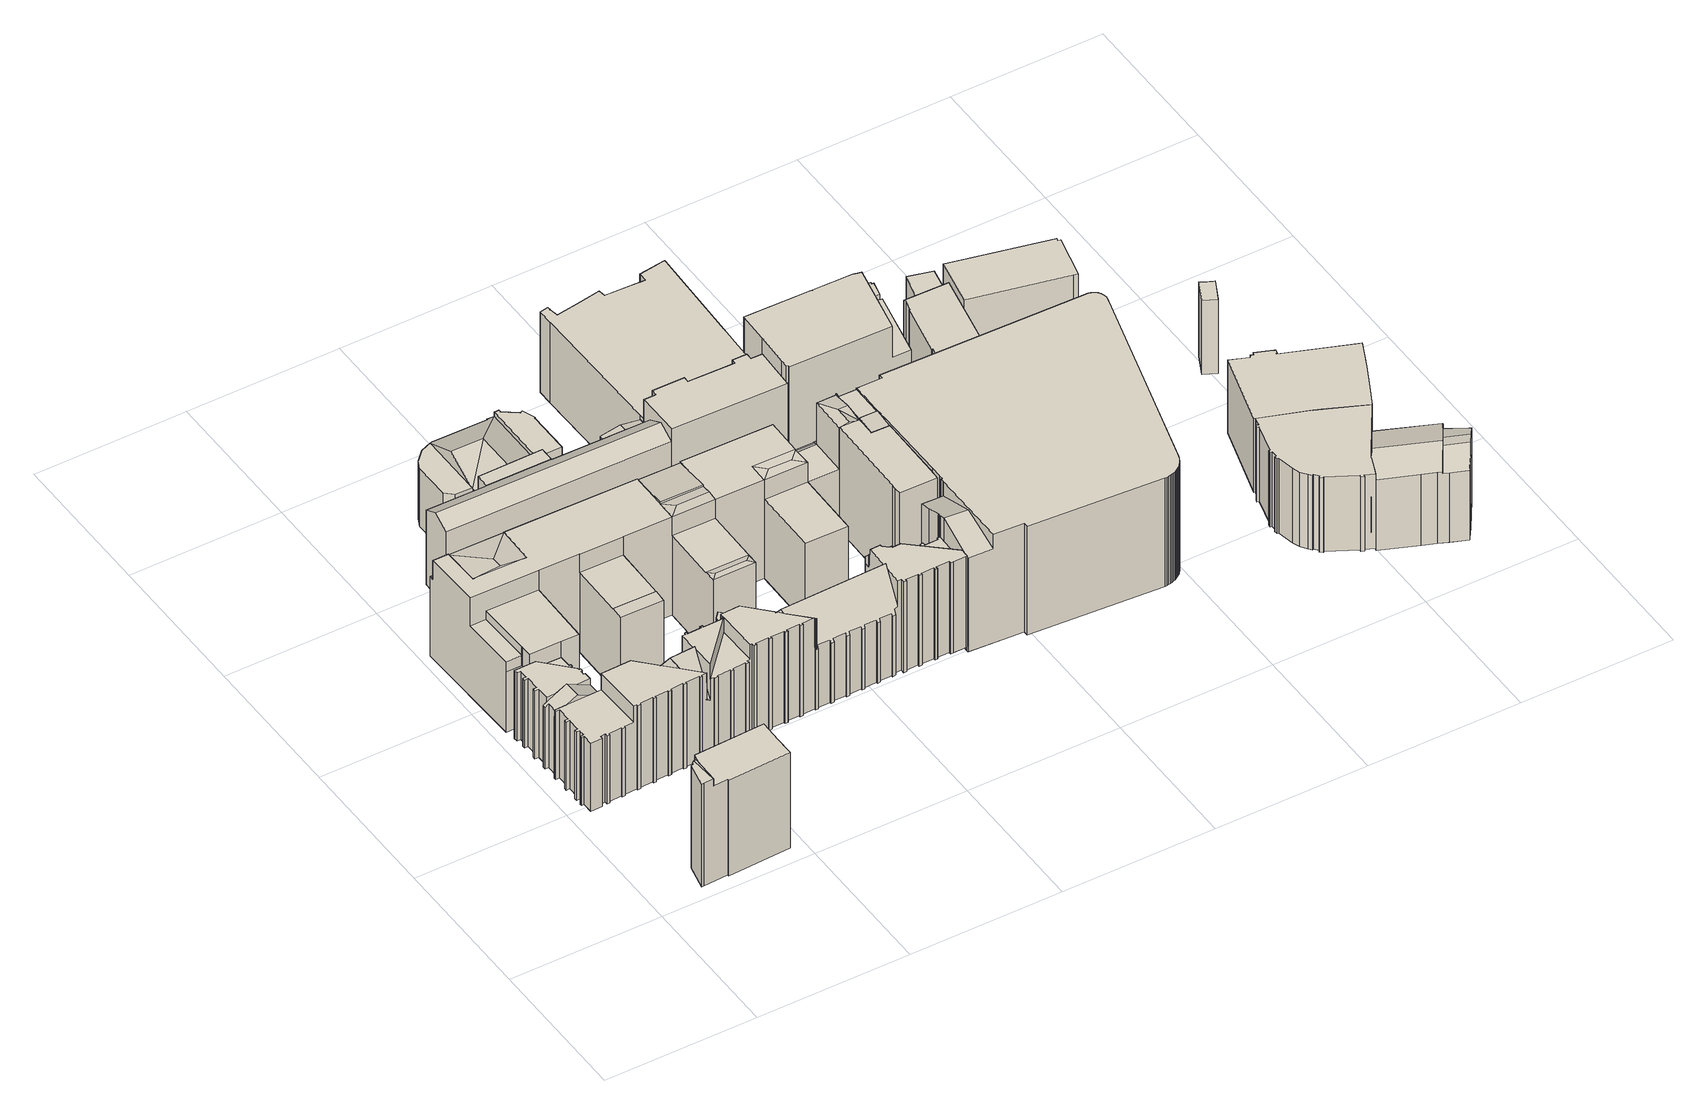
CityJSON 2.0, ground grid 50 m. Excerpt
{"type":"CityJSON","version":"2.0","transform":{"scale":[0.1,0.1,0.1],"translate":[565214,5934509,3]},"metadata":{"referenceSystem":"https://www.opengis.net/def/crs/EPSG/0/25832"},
"CityObjects":{
"building1":{"type":"Building","attributes":{"Gemeindeschluessel":"02100108","Geometrietyp2DReferenz":"3000","measuredHeight":38.09,"function":"31001_2010","roofType":"1000","storeysAboveGround":9},"address":[{"Country":"Germany","Locality":"Hamburg","ThoroughfareName":"Valentinskamp","ThoroughfareNumber":"24"}],"geometry":[{"type":"Solid","lod":"2","boundaries":[[[[0,1,2,3,4,5,6]],[[1,7,8,9,2]],[[10,11,12,13,14,15,16,17,18,19,20,21,22]],[[23,6,5,24]],[[24,5,4,25]],[[25,4,3,26]],[[27,0,6,23]],[[21,8,7,22]],[[28,20,19,29]],[[29,19,18,30]],[[30,18,17,31]],[[31,17,16,32]],[[32,16,15,33]],[[33,15,14,34]],[[34,14,13,35]],[[35,13,12,36]],[[36,12,11,37]],[[37,11,10,38]],[[27,23,24,25,26,39,28,29,30,31,32,33,34,35,36,37,38]],[[27,38,10,22,7,1,0]],[[28,39,9,8,21,20]],[[39,26,3,2,9]]]]}]},
"building2":{"type":"Building","attributes":{"Gemeindeschluessel":"02100108","Geometrietyp2DReferenz":"3000","measuredHeight":4.04,"function":"51009_1610","roofType":"2100"},"address":[{"Country":"Germany","Locality":"Hamburg"}],"geometry":[{"type":"Solid","lod":"2","boundaries":[[[[40,41,42,43]],[[44,45,46,47]],[[44,43,42,45]],[[45,42,41,46]],[[46,41,40,47]],[[47,40,43,44]]]]}]},
"building3":{"type":"Building","attributes":{"Gemeindeschluessel":"02000000","Geometrietyp2DReferenz":"3000","measuredHeight":35.1,"function":"31001_2010","roofType":"3100","storeysAboveGround":8},"address":[{"Country":"Germany","Locality":"Hamburg","ThoroughfareName":"Valentinskamp 88"}],"geometry":[{"type":"Solid","lod":"2","boundaries":[[[[48,49,50,51,52,53,54,55,56,57,58,59,60,61,62,63,64,65,66,67,68,69,70,71]],[[72,73,74,75,76,77,78,79,71,80,81,82]],[[77,83,84,85,86,87,88,89,90,91,92,93,94,95,96,97,98,99,100,101,102,103,104,105,106,107,108,109,110,111,112]],[[78,112,113,114,48,79]],[[115,116,117,118]],[[119,120,121,122,123,124,125]],[[126,127,128,129,130,131,132,133,134,135,136,137,138,139,140,141,142,143,144,145,146,147,148,149,150,151]],[[121,152,153,154,155,156]],[[126,157,158,159,160]],[[161,162,163,164,158,157]],[[165,166,167,161,157]],[[151,168,165,157]],[[169,170,171,172,173,174,175,176,177,178,179,180,181,182,183]],[[184,185,186,187,188,189,190,191,192]],[[193,194,195,196,197,198]],[[199,200,201,202,203,204,205,206,207,208,209,210,211,212,213,214,215,216,217,218,219,220,221,222,223,224,225,226,227,195,194]],[[228,229,230]],[[231,232,233]],[[231,234,235,236]],[[231,237,238,239,234]],[[240,241,242,243,244,245,246,247,248,249,250,251,252,253]],[[254,255,256,257,258]],[[259,59,58,260]],[[261,57,56,262]],[[263,54,53,264]],[[265,52,51,266]],[[114,49,48]],[[71,70,80]],[[267,69,68,268]],[[268,68,67,269]],[[269,67,66,270]],[[270,66,65,271]],[[271,65,64,272]],[[272,64,63,273]],[[273,63,62,274]],[[274,62,61,275]],[[275,61,60,276]],[[276,60,59,259]],[[277,82,81,278]],[[279,75,74,280]],[[280,74,73,281]],[[281,73,72,282]],[[282,72,82,277]],[[76,83,77]],[[283,109,108,284]],[[284,108,107,285]],[[285,107,106,286]],[[286,106,105,287]],[[287,105,104,288]],[[288,104,103,289]],[[289,103,102,290]],[[290,102,101,291]],[[291,101,100,292]],[[292,100,99,293]],[[293,99,98,294]],[[294,98,97,295]],[[295,97,96,296]],[[296,96,95,297]],[[297,95,94,298]],[[298,94,93,299]],[[299,93,92,300]],[[300,92,91,301]],[[301,91,90,302]],[[302,90,89,303]],[[303,89,88,304]],[[304,88,87,305]],[[305,87,86,306]],[[306,86,85,307]],[[307,85,84,308]],[[309,310,311,312]],[[313,263,264,314]],[[124,116,115,125]],[[121,120,152]],[[160,127,126]],[[151,150,168]],[[315,149,148,316]],[[316,148,147,317]],[[317,147,146,318]],[[318,146,145,319]],[[319,145,144,320]],[[320,144,143,321]],[[321,143,142,322]],[[322,142,141,323]],[[323,141,140,324]],[[324,140,139,325]],[[325,139,138,326]],[[326,138,137,327]],[[327,137,136,328]],[[328,136,135,329]],[[329,135,134,330]],[[330,134,133,331]],[[331,133,132,332]],[[332,132,131,333]],[[333,131,130,334]],[[110,129,128,111]],[[335,155,154,336]],[[121,156,122]],[[337,338,339,340]],[[340,339,341,342]],[[342,341,343,344]],[[344,343,345,346]],[[346,345,347,348]],[[348,347,349,350]],[[350,349,351,352]],[[352,351,353,354]],[[182,355,356,183]],[[166,357,167]],[[162,358,163]],[[359,180,179,360]],[[360,179,178,361]],[[361,178,177,362]],[[362,177,176,363]],[[363,176,175,364]],[[364,175,174,365]],[[365,174,173,366]],[[366,173,172,367]],[[367,172,171,368]],[[368,171,170,369]],[[369,170,169,370]],[[199,371,200]],[[372,373,374,375]],[[375,374,376,377]],[[377,376,378,379]],[[379,378,380,381]],[[381,380,382,383]],[[383,382,384,385]],[[385,384,386,387]],[[387,386,388,389]],[[389,388,390,391]],[[391,390,392,393]],[[393,392,394,395]],[[395,394,396,397]],[[397,396,398,399]],[[399,398,400,401]],[[401,400,402,403]],[[181,404,355,182]],[[405,191,190,406]],[[406,190,189,407]],[[407,189,188,408]],[[258,187,186,254]],[[184,198,197,185]],[[409,225,224,410]],[[410,224,223,411]],[[411,223,222,412]],[[412,222,221,413]],[[413,221,220,414]],[[414,220,219,415]],[[415,219,218,416]],[[416,218,217,417]],[[417,217,216,418]],[[418,216,215,419]],[[419,215,214,420]],[[420,214,213,421]],[[421,213,212,422]],[[422,212,211,423]],[[423,211,210,424]],[[424,210,209,425]],[[425,209,208,426]],[[426,208,207,427]],[[427,207,206,428]],[[428,206,205,429]],[[429,205,204,430]],[[202,230,229,203]],[[226,431,227]],[[432,433,434,435]],[[435,434,436,437]],[[437,436,438,439]],[[439,438,440,441]],[[441,440,442,443]],[[443,442,444,445]],[[445,444,446,447]],[[447,446,448,449]],[[449,448,450,451]],[[451,450,452,453]],[[453,452,454,455]],[[455,454,456,457]],[[457,456,458,459]],[[459,458,460,461]],[[236,232,231]],[[462,239,238,463]],[[464,465,466,467]],[[467,466,468,469]],[[469,468,470,471]],[[252,472,473,253]],[[474,475,476,477]],[[478,251,250,479]],[[479,250,249,480]],[[480,249,248,481]],[[481,248,247,482]],[[482,247,246,483]],[[483,246,245,484]],[[484,245,244,485]],[[485,244,243,486]],[[486,243,242,487]],[[487,242,241,488]],[[488,241,240,489]],[[490,491,492,493]],[[494,257,256,495]],[[370,169,183,356,357,166,165,168,150,149,315]],[[474,477,432,435,437,439,441,443,445,447,449,451,453,455,457,459,461,409,410,411,412,413,414,415,416,417,418,419,420,421,422,423,424,425,426,427,428,429,430,496,497,372,375,377,379,381,383,385,387,389,391,393,395,397,399,401,403,359,360,361,362,363,364,365,366,367,368,369,370,315,316,317,318,319,320,321,322,323,324,325,326,327,328,329,330,331,332,333,334,283,284,285,286,287,288,289,290,291,292,293,294,295,296,297,298,299,300,301,302,303,304,305,306,307,308,279,280,281,282,277,278,267,268,269,270,271,272,273,274,275,276,259,260,309,312,490,493,498,499,313,314,265,266,500,501,335,336,502,337,340,342,344,346,348,350,352,354,503,504,505,506,405,406,407,408,494,495,462,463,464,467,469,471,478,479,480,481,482,483,484,485,486,487,488,489]],[[372,497,201,200,371,373]],[[167,357,356,355,404,402,400,398,396,394,392,390,388,386,384,382,380,378,376,374,373,371,199,193,507,508,509,353,351,349,347,345,343,341,339,338,358,162]],[[510,511,512,513,514,515]],[[310,309,260,58,57,261]],[[111,128,127,160,159,153,152,120,119,113,112]],[[502,336,154,153,159,158,164]],[[510,515,504,503,509,508]],[[186,185,197,196,516,233,232,236,235,255,254]],[[462,495,256,255,235,234,239]],[[474,489,240,253,473,475]],[[478,471,470,472,252,251]],[[464,463,238,237,517,465]],[[433,432,477,476]],[[517,237,231,233,516]],[[497,496,228,230,202,201]],[[496,430,204,203,229,228]],[[409,461,460,431,226,225]],[[193,199,194]],[[196,195,227]],[[494,408,188,187,258,257]],[[405,506,513,512,192,191]],[[511,507,193,198,184,192,512]],[[511,510,508,507]],[[514,513,506,505]],[[515,514,505,504]],[[359,403,402,404,181,180]],[[353,509,503,354]],[[167,162,161]],[[337,502,164,163,358,338]],[[126,151,157]],[[335,501,123,122,156,155]],[[501,500,117,116,124,123]],[[518,498,493,492]],[[491,490,312,311]],[[283,334,130,129,110,109]],[[279,308,84,83,76,75]],[[77,112,78]],[[48,71,79]],[[267,278,81,80,70,69]],[[49,114,113,119,125,115,118,50]],[[500,266,51,50,118,117]],[[265,314,264,53,52]],[[313,499,55,54,263]],[[499,498,518,262,56,55]],[[196,227,431,460,458,456,454,452,450,448,446,444,442,440,438,436,434,433,476,475,473,472,470,468,466,465,517,516]],[[491,311,310,261,262,518,492]]]]}]},
"building4":{"type":"Building","attributes":{"Gemeindeschluessel":"02000000","Geometrietyp2DReferenz":"3000","measuredHeight":38.82,"function":"31001_2020","roofType":"1000","storeysAboveGround":11},"address":[{"Country":"Germany","Locality":"Hamburg","ThoroughfareName":"Caffamacherreihe 16"}],"geometry":[{"type":"Solid","lod":"2","boundaries":[[[[519,520,521]],[[522,523,524]],[[525,526,527]],[[528,529,530,531]],[[532,533,534]],[[535,536,537,532,534]],[[537,538,539,533,532]],[[540,541,542,543]],[[544,545,546,547]],[[548,549,550,551,552,523,522]],[[553,554,555,556,522,524]],[[555,557,548,556]],[[558,559,560]],[[561,562,558,560]],[[558,562,563,564,559]],[[563,565,566,564]],[[567,568,569,570]],[[571,572,568,567,573]],[[574,575,576,525,527,577]],[[568,572,578,569]],[[561,563,562]],[[579,580,581]],[[582,583,579,581,584]],[[579,583,585,586,580]],[[582,585,583]],[[587,588,589,590]],[[591,592,593,594,595]],[[593,596,597,598,594]],[[599,600,601,602,603,604,605]],[[592,606,607,608,609,596]],[[603,610,611,612,604]],[[613,614,603,602]],[[614,615,610,603]],[[616,617,618,619,620,621,622]],[[615,623,624,625,626,627,628,629,630,631,632,611]],[[633,634,635,636]],[[637,638,639]],[[534,640,641,535]],[[635,529,528,636]],[[535,641,536]],[[538,642,539]],[[643,644,645,646]],[[647,648,649,650]],[[539,642,651,533]],[[547,542,541,544]],[[652,540,543,653]],[[545,654,655,546]],[[656,552,551]],[[550,549,657]],[[565,571,573,566]],[[575,574,578]],[[578,574,577,569]],[[553,658,554]],[[575,659,576]],[[660,661,662,663]],[[664,582,584,665]],[[666,667,668,669]],[[600,670,601]],[[613,671,614]],[[621,672,622]],[[587,605,604,588]],[[591,606,592]],[[596,609,597]],[[638,608,607,639]],[[622,672,673,616]],[[623,620,619,624]],[[674,618,617,675]],[[611,632,612]],[[676,630,629,677]],[[677,629,628,678]],[[678,628,627,679]],[[679,627,626,680]],[[680,626,625,681]],[[682,633,636,528,531,683,684,519,521,685]],[[526,525,576,659,686,687,658,553,524,523,552,656,519,684,640,534,533,651]],[[670,600,599,688,689,690]],[[657,549,548,557,691,692,598,597,609,608,638,693,685,521]],[[694,560,559,564,566,573,567,695]],[[696,697,673,672,621,671,613,601,670,690,668,667]],[[698,699,666,669,689,688,700,701,660,663,702,703,704,694,695,705,652,653,706,707,643,646,647,650,682,685,693,676,677,678,679,680,681,674,675]],[[708,709,710,655,654,711,712,527,526,651,642,538,536,641,640,684,683]],[[713,550,657,521,520]],[[713,520,519,656,551]],[[692,691,554,658,687]],[[571,581,580,586,714,715,686,659,575,578]],[[710,709,707,706]],[[644,643,707,709,708,716]],[[706,653,543,542,547,546,655,710]],[[652,705,711,654,545,544,541,540]],[[712,711,705,695,567,570]],[[704,703,571,565,563,561]],[[703,702,581,571]],[[665,584,581,702,663,662]],[[661,660,701,582,664]],[[692,687,686,715,590,589,595,594,598]],[[700,688,599,605,587,590,715,714]],[[701,700,714,586,585,582]],[[588,604,612,632,631,637,639,607,606,591,595,589]],[[666,699,696,667]],[[698,675,617,616,673,697]],[[676,693,638,637,631,630]],[[674,681,625,624,619,618]],[[671,621,620,623,615,614]],[[699,698,697,696]],[[615,611,610]],[[601,613,602]],[[689,669,668,690]],[[592,596,593]],[[571,578,572]],[[527,712,570,569,577]],[[694,704,561,560]],[[554,691,557,555]],[[522,556,548]],[[551,550,713]],[[682,650,649,717,634,633]],[[648,647,646,645]],[[718,530,529,635,634,717]],[[536,538,537]],[[708,683,531,530,718,716]],[[661,664,665,662]],[[718,717,649,648,645,644,716]]]]}]},
"building5":{"type":"Building","attributes":{"name":"Justizbehörde","Gemeindeschluessel":"02100108","Geometrietyp2DReferenz":"3000","measuredHeight":30.49,"function":"31001_3010","roofType":"3100","storeysAboveGround":5},"address":[{"Country":"Germany","Locality":"Hamburg","ThoroughfareName":"Drehbahn","ThoroughfareNumber":"36"}],"geometry":[{"type":"Solid","lod":"2","boundaries":[[[[719,720,721,722,723,724,725,726]],[[727,728,721,720]],[[729,730,731,732]],[[733,734,735,736]],[[737,738,735,734,739]],[[740,741,742,743]],[[743,742,744,745]],[[726,746,719]],[[727,747,728]],[[748,749,741,740]],[[750,725,724,751]],[[751,724,723,752]],[[753,731,730,754]],[[755,756,757,758]],[[759,760,761,762]],[[762,761,763,764]],[[765,766,767,722]],[[768,738,737,769]],[[770,771,772,773,774,753,754,775,776,777]],[[778,770,777,779]],[[780,781,782,775,754,730,729,783]],[[784,765,785,732,731,753,774,786]],[[787,788,752,723,722,767]],[[786,774,773,789]],[[790,778,779,791]],[[769,737,739,771,770,778,790]],[[792,782,781,793,748,740,743,745,750,751,752,788,755,758,794,759,762,764,784,786,789,795,768,769,790,791]],[[796,757,756,787,767,766,763,761,760]],[[782,792,776,775]],[[797,793,781,780,728,747]],[[768,795,736,735,738]],[[772,771,739,734,733]],[[795,789,773,772,733,736]],[[796,760,759,794]],[[757,796,794,758]],[[787,756,755,788]],[[784,764,763,766,765]],[[729,732,785,798,783]],[[727,720,719]],[[749,748,793,797]],[[750,745,744,746,726,725]],[[792,791,779,777,776]],[[798,785,765,722,721]],[[798,721,728,780,783]],[[749,797,747,727,719,746,744,742,741]]]]}]},
"building6":{"type":"Building","attributes":{"Gemeindeschluessel":"02100108","Geometrietyp2DReferenz":"3000","measuredHeight":34.94,"function":"31001_2010","roofType":"1000","storeysAboveGround":8},"address":[{"Country":"Germany","Locality":"Hamburg","ThoroughfareName":"Drehbahn","ThoroughfareNumber":"48"}],"geometry":[{"type":"Solid","lod":"2","boundaries":[[[[799,800,801,802]],[[802,801,803,804]],[[804,803,805,806]],[[806,805,807,808]],[[809,810,811,812]],[[812,811,813,814]],[[814,813,815,816]],[[817,818,819,820]],[[820,819,821,822]],[[810,809,808,807]],[[822,821,823,824]],[[824,823,800,799]],[[825,826,818,817]],[[826,825,816,815]],[[816,825,817,820,822,824,799,802,804,806,808,809,812,814]],[[826,815,813,811,810,807,805,803,801,800,823,821,819,818]]]]}]},
"building7":{"type":"Building","attributes":{"Gemeindeschluessel":"02100108","Geometrietyp2DReferenz":"3000","measuredHeight":29.78,"function":"31001_2010","roofType":"1000","storeysAboveGround":6},"address":[{"Country":"Germany","Locality":"Hamburg","ThoroughfareName":"Dammtorwall"}],"geometry":[{"type":"Solid","lod":"2","boundaries":[[[[827,828,829,830]],[[830,829,831,832]],[[832,831,833,834]],[[834,833,835,836]],[[837,838,839,840]],[[841,842,843,844]],[[844,843,845,846]],[[846,845,847,848]],[[848,847,849,850]],[[850,849,851,852]],[[852,851,853,854]],[[854,853,855,856]],[[857,858,859,860]],[[860,859,861,862]],[[863,864,865,866]],[[867,868,869,870]],[[870,869,871,872]],[[872,871,873,874]],[[875,876,877,878]],[[879,875,878,857,860,862,863,866,827,830,832,834,836,867,870,872,874,880,881,882,837,840,841,844,846,848,850,852,854,856]],[[835,833,831,829,828,865,864,861,859,858,877,876,883,855,853,851,849,847,845,843,842,839,838,884,885,886,873,871,869,868]],[[835,868,867,836]],[[861,864,863,862]],[[885,884,882,881]],[[877,858,857,878]],[[883,876,875,879]],[[855,883,879,856]],[[839,842,841,840]],[[884,838,837,882]],[[865,828,827,866]],[[886,885,881,880]],[[873,886,880,874]]]]}]},
"building8":{"type":"Building","attributes":{"Gemeindeschluessel":"02100108","Geometrietyp2DReferenz":"3000","measuredHeight":43.4,"function":"31001_2070","roofType":"1000","storeysAboveGround":12},"address":[{"Country":"Germany","Locality":"Hamburg","ThoroughfareName":"Drehbahn","ThoroughfareNumber":"49"}],"geometry":[{"type":"Solid","lod":"2","boundaries":[[[[887,888,889]],[[890,887,889]],[[891,892,893,894,895]],[[893,896,894]],[[897,898,899,900]],[[901,902,903]],[[904,901,903]],[[901,905,906,902]],[[904,905,901]],[[907,908,909,910]],[[911,912,913,914]],[[914,913,915,916]],[[917,918,919,920]],[[920,919,912,911]],[[907,889,888,908]],[[921,922,923,924]],[[891,925,926,892]],[[927,928,929,930]],[[903,899,898,904]],[[931,932,933,934]],[[934,933,935,936]],[[936,935,937,938]],[[906,939,940,902]],[[941,942,943,944]],[[944,943,945,946]],[[947,909,908,888,887,890,948,949,950]],[[951,897,900,952,918,917]],[[946,945,939,906,905,904,898,897,951]],[[937,935,933,932,929,928,953,926,925,921,924,940,939,945,943,942]],[[947,950,954,955,927,930,931,934,936,938,941,944,946,951,917,920,911,914,916]],[[956,949,948,957,915,913,912,919,918,952,923,922]],[[954,950,949,956,895,894,896]],[[955,954,896,893,892,926,953]],[[941,938,937,942]],[[931,930,929,932]],[[927,955,953,928]],[[900,899,903,902,940,924,923,952]],[[956,922,921,925,891,895]],[[957,948,890,889,907,910]],[[947,916,915,957,910,909]]]]}]},
"building9":{"type":"Building","attributes":{"Gemeindeschluessel":"02000000","Geometrietyp2DReferenz":"3000","measuredHeight":40.02,"function":"31001_2310","roofType":"1000","storeysAboveGround":10},"address":[{"Country":"Germany","Locality":"Hamburg","ThoroughfareName":"Dammtorstraße 1"}],"geometry":[{"type":"Solid","lod":"2","boundaries":[[[[958,959,960,961,962]],[[963,964,965,966,967,968,960,959,969,970,971]],[[972,973,974,975,976,977,978,979,980]],[[981,962,961,982]],[[983,968,967,984]],[[984,967,966,985]],[[985,966,965,986]],[[986,965,964,987]],[[987,964,963,988]],[[989,971,970,990]],[[991,992,993,994]],[[994,993,995,996]],[[997,998,999,1000]],[[1000,999,1001,1002]],[[1002,1001,1003,1004]],[[1004,1003,1005,1006]],[[1006,1005,1007,1008]],[[1008,1007,1009,1010]],[[1010,1009,1011,1012]],[[1012,1011,1013,1014]],[[1014,1013,1015,1016]],[[1016,1015,1017,1018]],[[1018,1017,1019,1020]],[[1020,1019,1021,1022]],[[1022,1021,1023,1024]],[[1024,1023,1025,1026]],[[1026,1025,1027,1028]],[[1028,1027,1029,1030]],[[1030,1029,1031,1032]],[[1032,1031,1033,1034]],[[1035,1036,1037,1038]],[[1038,1037,1039,1040]],[[1040,1039,1041,1042]],[[1043,1044,1045,1046]],[[1046,1045,1036,1035]],[[1047,1048,1049,1050]],[[1051,1052,1053,1054]],[[980,1053,1055,972]],[[1056,1057,1058,1059]],[[1059,1058,1060,1061]],[[1061,1060,1062,1063]],[[1063,1062,1064,1065]],[[1065,1064,1066,1067]],[[1067,1066,1068,1069]],[[1069,1068,1070,1071]],[[1071,1070,1072,1073]],[[1073,1072,1074,1075]],[[1075,1074,1076,1077]],[[1077,1076,1078,1079]],[[1079,1078,1080,1081]],[[1081,1080,1082,1083]],[[1083,1082,1084,1085]],[[1085,1084,1086,1087]],[[1087,1086,1088,1089]],[[1089,1088,1090,1091]],[[1091,1090,1092,1093]],[[1093,1092,1094,1095]],[[1095,1094,1096,1097]],[[1097,1096,1098,1099]],[[1099,1098,1100,1101]],[[1101,1100,1102,1103]],[[1103,1102,1104,1105]],[[1106,1107,1108,1109]],[[1109,1108,1048,1047]],[[1110,979,978,1111]],[[1111,978,977,1112]],[[1112,977,976,1113]],[[1113,976,975,1114]],[[1114,975,974,1115]],[[1115,974,973,1116]],[[988,963,971,989]],[[997,1000,1002,1004,1006,1008,1010,1012,1014,1016,1018,1020,1022,1024,1026,1028,1030,1032,1034,981,982,983,984,985,986,987,988,989,990,991,994,996,1106,1109,1047,1050,1043,1046,1035,1038,1040,1042,1051,1054,1110,1111,1112,1113,1114,1115,1116,1056,1059,1061,1063,1065,1067,1069,1071,1073,1075,1077,1079,1081,1083,1085,1087,1089,1091,1093,1095,1097,1099,1101,1103,1105]],[[1117,1033,1031,1029,1027,1025,1023,1021,1019,1017,1015,1013,1011,1009,1007,1005,1003,1001,999,998,1104,1102,1100,1098,1096,1094,1092,1090,1088,1086,1084,1082,1080,1078,1076,1074,1072,1070,1068,1066,1064,1062,1060,1058,1057,1055,1053,1052,1041,1039,1037,1036,1045,1044,1049,1048,1108,1107,995,993,992]],[[1056,1116,973,972,1055,1057]],[[1110,1054,1053,980,979]],[[1049,1044,1043,1050]],[[1041,1052,1051,1042]],[[1117,992,969,959,958]],[[1104,998,997,1105]],[[995,1107,1106,996]],[[991,990,970,969,992]],[[981,1034,1033,1117,958,962]],[[983,982,961,960,968]]]]}]},
"building10":{"type":"Building","attributes":{"Gemeindeschluessel":"02100108","Geometrietyp2DReferenz":"3000","measuredHeight":18.91,"function":"31001_2010","roofType":"1000","storeysAboveGround":5},"address":[{"Country":"Germany","Locality":"Hamburg","ThoroughfareName":"Drehbahn","ThoroughfareNumber":"52"}],"geometry":[{"type":"Solid","lod":"2","boundaries":[[[[1118,1119,1120,1121]],[[1121,1120,1122,1123]],[[1123,1122,1124,1125]],[[1125,1124,1126,1127]],[[1127,1126,1128,1129]],[[1129,1128,1130,1131]],[[1132,1133,1134,1135]],[[1135,1134,1136,1137]],[[1137,1136,1138,1139]],[[1140,1141,1142,1143]],[[1144,1118,1121,1123,1125,1127,1129,1131,1140,1143,1132,1135,1137,1139]],[[1145,1146,1147,1144,1139,1138]],[[1133,1132,1143,1142]],[[1119,1118,1144,1147]],[[1146,1145,1148,1149]],[[1140,1131,1130,1149,1148,1141]],[[1148,1145,1138,1136,1134,1133,1142,1141]],[[1146,1149,1130,1128,1126,1124,1122,1120,1119,1147]]]]}]},
"building11":{"type":"Building","attributes":{"Gemeindeschluessel":"02100108","Geometrietyp2DReferenz":"3000","measuredHeight":7.14,"function":"31001_2010","roofType":"1000","storeysAboveGround":2},"address":[{"Country":"Germany","Locality":"Hamburg","ThoroughfareName":"Drehbahn","ThoroughfareNumber":"54"}],"geometry":[{"type":"Solid","lod":"2","boundaries":[[[[1150,1151,1152,1153]],[[1153,1152,1154,1155]],[[1155,1154,1156,1157]],[[1157,1156,1158,1159]],[[1159,1158,1160,1161]],[[1161,1160,1162,1163]],[[1164,1165,1166,1167]],[[1163,1162,1165,1164]],[[1151,1150,1167,1166]],[[1167,1150,1153,1155,1157,1159,1161,1163,1164]],[[1151,1166,1165,1162,1160,1158,1156,1154,1152]]]]}]},
"building12":{"type":"Building","attributes":{"Gemeindeschluessel":"02100108","Geometrietyp2DReferenz":"3000","measuredHeight":22.62,"function":"31001_3010","roofType":"1000","storeysAboveGround":7},"address":[{"Country":"Germany","Locality":"Hamburg","ThoroughfareName":"Dammtorstraße","ThoroughfareNumber":"7"}],"geometry":[{"type":"Solid","lod":"2","boundaries":[[[[1168,1169,1170,1171]],[[1172,1173,1174,1175]],[[1174,1173,1176,1170,1169,1177,1178]],[[1172,1175,1179,1180,1168,1171,1181]],[[1179,1175,1174,1178]],[[1172,1181,1176,1173]],[[1181,1171,1170,1176]],[[1168,1180,1177,1169]],[[1180,1179,1178,1177]]]]}]},
"building13":{"type":"Building","attributes":{"Gemeindeschluessel":"02100108","Geometrietyp2DReferenz":"3000","measuredHeight":27.63,"function":"31001_2010","roofType":"1000","storeysAboveGround":6},"address":[{"Country":"Germany","Locality":"Hamburg","ThoroughfareName":"Gänsemarkt","ThoroughfareNumber":"43"}],"geometry":[{"type":"Solid","lod":"2","boundaries":[[[[1182,1183,1184,1185]],[[1185,1184,1186,1187]],[[1187,1186,1188,1189]],[[1189,1188,1190,1191]],[[1191,1190,1192,1193]],[[1193,1192,1194,1195]],[[1196,1197,1198,1199]],[[1199,1198,1200,1201]],[[1201,1200,1202,1203]],[[1203,1202,1204,1205]],[[1205,1204,1206,1207]],[[1207,1206,1208,1209]],[[1210,1211,1212,1213]],[[1213,1212,1214,1215]],[[1215,1214,1216,1217]],[[1217,1216,1218,1219]],[[1219,1218,1220,1221]],[[1221,1220,1222,1223]],[[1223,1222,1224,1225]],[[1225,1224,1226,1227]],[[1227,1226,1228,1229]],[[1229,1228,1230,1231]],[[1232,1233,1234,1235]],[[1236,1237,1238,1239]],[[1240,1241,1242,1243]],[[1234,1233,1238,1237,1230,1228,1226,1224,1222,1220,1218,1216,1214,1212,1211,1242,1241,1208,1206,1204,1202,1200,1198,1197,1194,1192,1190,1188,1186,1184,1183,1244]],[[1240,1243,1210,1213,1215,1217,1219,1221,1223,1225,1227,1229,1231,1236,1239,1232,1235,1245,1182,1185,1187,1189,1191,1193,1195,1196,1199,1201,1203,1205,1207,1209]],[[1245,1235,1234,1244]],[[1232,1239,1238,1233]],[[1236,1231,1230,1237]],[[1210,1243,1242,1211]],[[1240,1209,1208,1241]],[[1196,1195,1194,1197]],[[1182,1245,1244,1183]]]]}]},
"building14":{"type":"Building","attributes":{"Geometrietyp2DReferenz":"3000","Gemeindeschluessel":"02100108","measuredHeight":3.77,"function":"31001_2080","roofType":"1000","storeysAboveGround":2},"address":[{"Country":"Germany","Locality":"Hamburg","ThoroughfareName":"Dammtorstraße"}],"geometry":[{"type":"Solid","lod":"2","boundaries":[[[[1246,1247,1248,1249]],[[1250,1251,1252,1253]],[[1253,1252,1254,1255]],[[1255,1254,1256,1257]],[[1257,1256,1258,1259]],[[1259,1258,1260,1261]],[[1251,1250,1249,1248]],[[1247,1246,1261,1260]],[[1261,1246,1249,1250,1253,1255,1257,1259]],[[1247,1260,1258,1256,1254,1252,1251,1248]]]]}]},
"building15":{"type":"Building","attributes":{"Gemeindeschluessel":"02000000","Geometrietyp2DReferenz":"3000","measuredHeight":27.12,"function":"31001_2010","roofType":"1000","storeysAboveGround":6},"address":[{"Country":"Germany","Locality":"Hamburg","ThoroughfareName":"Dammtorstraße 33"}],"geometry":[{"type":"Solid","lod":"2","boundaries":[[[[1262,1263,1264,1265]],[[1265,1264,1266,1267]],[[1268,1269,1270,1271]],[[1271,1270,1272,1273]],[[1273,1272,1274,1275]],[[1275,1274,1276,1277]],[[1277,1276,1278,1279]],[[1279,1278,1280,1281]],[[1281,1280,1263,1262]],[[1267,1266,1282,1283]],[[1284,1285,1286,1287]],[[1288,1289,1290,1291]],[[1292,1293,1294,1295]],[[1290,1289,1296,1297,1286,1285,1282,1266,1264,1263,1280,1278,1276,1274,1272,1270,1269,1298,1294,1293]],[[1299,1300,1288,1291,1292,1295,1301,1268,1271,1273,1275,1277,1279,1281,1262,1265,1267,1283,1284,1287]],[[1300,1299,1297,1296]],[[1292,1291,1290,1293]],[[1288,1300,1296,1289]],[[1299,1287,1286,1297]],[[1284,1283,1282,1285]],[[1268,1301,1298,1269]],[[1301,1295,1294,1298]]]]}]},
"building16":{"type":"Building","attributes":{"Gemeindeschluessel":"02000000","Geometrietyp2DReferenz":"3000","measuredHeight":29.01,"function":"31001_2010","roofType":"3100","storeysAboveGround":7},"address":[{"Country":"Germany","Locality":"Hamburg","ThoroughfareName":"Gänsemarkt 44"}],"geometry":[{"type":"Solid","lod":"2","boundaries":[[[[1302,1303,1304,1305,1306,1307,1308,1309,1310]],[[1311,1312,1303,1302]],[[1313,1314,1315,1316,1317,1318,1319]],[[1317,1316,1320,1321]],[[1322,1323,1324,1321,1320,1325,1326]],[[1327,1307,1306,1328]],[[1328,1306,1305,1329]],[[1329,1305,1304,1330]],[[1331,1309,1308,1332]],[[1332,1308,1307,1327]],[[1333,1334,1335,1336]],[[1336,1335,1337,1338]],[[1338,1337,1339,1340]],[[1340,1339,1341,1342]],[[1342,1341,1343,1344]],[[1345,1315,1314,1346]],[[1346,1314,1313,1347]],[[1348,1326,1325,1349]],[[1317,1321,1324,1311,1302,1310,1318]],[[1345,1346,1347,1350,1331,1332,1327,1328,1329,1330,1333,1336,1338,1340,1342,1344,1351,1352,1348,1349]],[[1333,1330,1304,1303,1312,1353,1334]],[[1345,1349,1325,1320,1316,1315]],[[1348,1352,1322,1326]],[[1352,1351,1354,1355,1323,1322]],[[1350,1347,1313,1319]],[[1354,1351,1344,1343]],[[1353,1312,1311,1324,1323,1355]],[[1331,1350,1319,1318,1310,1309]],[[1353,1355,1354,1343,1341,1339,1337,1335,1334]]]]}]},
"building17":{"type":"Building","attributes":{"Gemeindeschluessel":"02100108","Geometrietyp2DReferenz":"3000","measuredHeight":27.39,"function":"51009_1610","roofType":"1000"},"address":[{"Country":"Germany","Locality":"Hamburg"}],"geometry":[{"type":"Solid","lod":"2","boundaries":[[[[1356,1357,1358,1359]],[[1359,1358,1360,1361]],[[1362,1363,1357,1356]],[[1364,1365,1363,1362]],[[1365,1364,1361,1360]],[[1361,1364,1362,1356,1359]],[[1365,1360,1358,1357,1363]]]]}]}
},
"vertices":[
[140,5,433],[172,6,434],[167,99,433],[161,96,433],[158,88,433],[151,87,433],[133,4,433],[173,6,434],[174,99,434],[170,100,434],[222,9,407],[222,4,407],[429,14,407],[429,16,407],[428,75,407],[430,154,407],[198,144,407],[186,89,407],[183,89,407],[181,94,407],[178,98,407],[174,99,407],[173,6,407],[133,4,53],[151,87,53],[158,88,53],[161,96,53],[140,5,53],[178,98,53],[181,94,53],[183,89,53],[186,89,53],[198,144,53],[430,154,53],[428,75,53],[429,16,53],[429,14,53],[222,4,53],[222,9,53],[170,100,53],
[210,144,127],[418,154,127],[417,175,116],[209,165,116],[209,165,87],[417,175,87],[418,154,87],[210,144,87],
[133,658,315],[176,659,315],[175,685,315],[170,685,315],[170,699,315],[175,699,315],[175,707,315],[170,707,315],[169,713,315],[85,800,315],[66,800,315],[15,799,315],[16,786,315],[28,786,315],[29,759,315],[17,759,315],[17,749,315],[29,750,315],[30,706,315],[18,706,315],[18,696,315],[30,696,315],[31,655,315],[61,656,315],[19,644,292],[31,644,299],[32,600,299],[21,600,292],[21,598,292],[64,599,316],[99,600,334],[97,657,334],[31,655,299],[31,654,299],[19,654,292],[21,598,316],[21,591,316],[33,591,316],[34,547,316],[22,547,316],[22,537,316],[34,538,316],[35,497,316],[23,496,316],[24,487,316],[35,487,316],[36,468,316],[24,467,316],[24,460,316],[32,460,316],[33,426,316],[71,428,316],[71,437,316],[76,437,316],[87,438,316],[88,429,316],[97,429,316],[97,434,316],[139,436,316],[139,431,316],[150,432,316],[150,436,316],[181,438,316],[177,602,316],[133,601,316],[177,602,292],[176,659,292],[176,659,135],[200,660,135],[176,685,135],[175,685,135],[177,602,145],[275,605,145],[260,621,142],[237,644,136],[216,644,136],[200,660,133],[176,659,133],[335,543,376],[275,605,376],[177,602,376],[181,438,376],[191,438,376],[191,434,376],[202,434,376],[202,439,376],[245,441,376],[245,436,376],[253,436,376],[253,441,376],[295,443,376],[296,438,376],[305,439,376],[305,444,376],[347,446,376],[347,441,376],[356,441,376],[356,446,376],[402,448,376],[402,443,376],[409,444,376],[409,448,376],[427,449,376],[373,505,376],[275,605,142],[435,609,142],[435,636,142],[418,649,142],[237,644,142],[354,524,410],[435,609,267],[435,609,266],[275,605,266],[437,529,410],[437,533,402],[436,593,295],[435,593,295],[436,450,269],[438,450,269],[437,524,402],[427,449,277],[451,450,348],[451,445,348],[463,446,348],[462,451,348],[506,453,348],[506,448,348],[514,448,348],[514,453,348],[557,455,348],[557,450,348],[567,451,348],[566,460,348],[576,461,348],[574,597,348],[439,450,348],[637,615,143],[1072,627,143],[1072,633,143],[1070,634,143],[1047,633,143],[1046,651,143],[1027,669,143],[630,657,143],[614,639,143],[712,538,402],[720,530,415],[1069,540,415],[1070,549,400],[1072,627,269],[637,615,269],[727,523,402],[787,462,296],[788,462,296],[788,460,293],[791,457,287],[797,457,287],[797,462,297],[839,463,296],[839,458,287],[850,458,287],[849,464,296],[891,464,296],[891,459,287],[902,460,287],[902,465,296],[943,466,295],[943,461,287],[952,461,287],[952,466,296],[993,467,295],[994,462,287],[1003,462,287],[1003,468,296],[1044,468,295],[1044,463,287],[1055,464,287],[1055,473,303],[1068,474,303],[1069,531,400],[789,457,402],[791,457,402],[788,460,402],[1078,627,376],[1072,633,376],[1072,627,376],[1075,656,350],[1072,652,331],[1072,633,331],[1106,628,376],[1106,648,358],[1084,666,341],[1291,606,356],[1291,611,356],[1282,611,356],[1282,605,356],[1237,604,356],[1237,614,356],[1228,614,356],[1228,604,356],[1183,603,356],[1183,613,356],[1174,613,356],[1175,603,356],[1158,603,356],[1288,489,356],[1072,633,133],[1072,652,133],[1070,650,133],[1071,634,133],[1070,634,133],[15,799,64],[66,800,64],[85,800,293],[169,713,293],[175,707,135],[175,699,135],[170,699,64],[170,685,64],[30,696,64],[18,696,64],[18,706,64],[30,706,64],[29,750,64],[17,749,64],[17,759,64],[29,759,64],[28,786,64],[16,786,64],[19,654,64],[31,654,64],[21,600,64],[32,600,64],[31,644,64],[19,644,64],[150,436,64],[150,432,64],[139,431,64],[139,436,64],[97,434,64],[97,429,64],[88,429,64],[87,438,64],[76,437,64],[71,437,64],[71,428,64],[33,426,64],[32,460,64],[24,460,64],[24,467,64],[36,468,64],[35,487,64],[24,487,64],[23,496,64],[35,497,64],[34,538,64],[22,537,64],[22,547,64],[34,547,64],[33,591,64],[21,591,64],[168,799,64],[168,799,293],[169,759,293],[169,759,64],[175,707,64],[175,699,64],[409,448,64],[409,444,64],[402,443,64],[402,448,64],[356,446,64],[356,441,64],[347,441,64],[347,446,64],[305,444,64],[305,439,64],[296,438,64],[295,443,64],[253,441,64],[253,436,64],[245,436,64],[245,441,64],[202,439,64],[202,434,64],[191,434,64],[191,438,64],[418,649,64],[435,636,64],[448,593,64],[448,593,402],[448,600,402],[448,600,64],[454,600,402],[454,600,64],[454,593,402],[454,593,64],[499,594,402],[499,594,64],[498,600,402],[498,600,64],[506,600,402],[506,600,64],[506,594,402],[506,594,64],[568,595,402],[568,595,64],[574,597,402],[439,450,402],[438,450,402],[436,593,402],[566,460,64],[567,451,64],[557,450,64],[557,455,64],[514,453,64],[514,448,64],[506,448,64],[506,453,64],[462,451,64],[463,446,64],[451,445,64],[451,450,64],[787,462,402],[746,461,64],[746,461,402],[747,456,402],[747,456,64],[737,455,402],[737,455,64],[737,461,402],[737,461,64],[696,460,402],[696,460,64],[696,454,402],[696,454,64],[686,454,402],[686,454,64],[686,459,402],[686,459,64],[643,459,402],[643,459,64],[644,453,402],[644,453,64],[634,453,402],[634,453,64],[634,458,402],[634,458,64],[592,457,402],[592,457,64],[592,452,402],[592,452,64],[583,451,402],[583,451,64],[582,461,402],[582,461,64],[576,461,402],[630,657,64],[1027,669,64],[1046,651,64],[1047,633,64],[1055,473,64],[1055,464,64],[1044,463,64],[1044,468,64],[1003,468,64],[1003,462,64],[994,462,64],[993,467,64],[952,466,64],[952,461,64],[943,461,64],[943,466,64],[902,465,64],[902,460,64],[891,459,64],[891,464,64],[849,464,64],[850,458,64],[839,458,64],[839,463,64],[797,462,64],[797,457,64],[1068,474,400],[1240,460,64],[1240,460,400],[1232,460,400],[1232,460,64],[1232,467,400],[1232,467,64],[1189,467,400],[1189,467,64],[1189,460,400],[1189,460,64],[1181,460,400],[1181,460,64],[1181,467,400],[1181,467,64],[1140,467,400],[1140,467,64],[1140,461,400],[1140,461,64],[1130,461,400],[1130,461,64],[1130,468,400],[1130,468,64],[1089,467,400],[1089,467,64],[1089,461,400],[1089,461,64],[1079,461,400],[1079,461,64],[1079,474,400],[1079,474,64],[1084,666,64],[1106,648,64],[1106,623,64],[1106,623,400],[1124,607,400],[1124,607,64],[1130,607,400],[1130,607,64],[1130,602,400],[1130,602,64],[1158,603,400],[1288,489,400],[1287,460,64],[1287,460,400],[1283,460,400],[1283,460,64],[1175,603,64],[1174,613,64],[1183,613,64],[1183,603,64],[1228,604,64],[1228,614,64],[1237,614,64],[1237,604,64],[1282,605,64],[1282,611,64],[1291,611,64],[1291,606,64],[174,759,64],[174,759,293],[174,751,293],[174,751,64],[1071,634,64],[1070,650,64],[789,457,64],[788,462,64],[169,750,64],[170,707,64],[176,685,64],[216,644,64],[435,593,64],[575,602,64],[573,635,64],[592,656,64],[612,637,64],[637,615,402],[575,613,402],[575,602,402],[575,613,370],[637,615,370],[614,639,370],[612,637,370],[592,656,370],[573,635,370],[1072,627,400],[1106,628,400],[169,750,293],
[2,1208,353],[9,1215,356],[2,1222,353],[506,1207,355],[506,1201,357],[506,1201,354],[666,1199,418],[666,1199,423],[665,1146,423],[12,838,320],[63,838,320],[58,1018,320],[7,1019,320],[144,1118,430],[233,1205,421],[53,1207,421],[56,1083,421],[74,1083,423],[144,1082,430],[213,1081,423],[231,1081,421],[500,794,352],[500,832,358],[361,834,358],[361,796,352],[500,832,356],[503,1012,356],[363,1014,356],[361,834,356],[506,1215,354],[366,1217,354],[366,1214,355],[366,1209,355],[366,1203,357],[666,1199,354],[666,1205,355],[666,1206,356],[506,1208,356],[666,1213,354],[679,810,358],[661,829,355],[661,792,355],[800,791,355],[781,809,358],[800,828,355],[661,830,355],[803,1009,355],[663,1010,355],[664,1011,424],[696,1042,427],[664,1075,424],[663,1011,424],[803,1009,424],[804,1041,427],[663,1010,424],[804,1074,430],[805,1140,424],[806,1197,418],[664,1075,430],[804,1074,424],[996,1039,425],[964,1072,424],[963,1007,424],[1103,1005,424],[1071,1038,425],[963,1006,424],[1103,1069,424],[1103,1070,424],[1246,1069,285],[1248,1191,285],[1105,1193,285],[1104,1071,285],[1248,1191,282],[1248,1195,283],[1248,1198,284],[1106,1200,284],[1105,1193,282],[1248,1202,283],[1248,1205,282],[1106,1207,282],[1247,1069,438],[1247,1068,438],[1257,1068,441],[1278,1068,447],[1279,1129,447],[1248,1191,438],[1246,1069,438],[1248,1191,283],[1311,1191,283],[1312,1204,283],[1248,1205,283],[1311,1129,447],[1311,1155,443],[1311,1191,438],[1300,1067,441],[1310,1067,438],[1311,1103,443],[1369,1001,439],[1369,1028,442],[1370,1064,446],[1369,1066,446],[1310,1067,446],[1310,1022,441],[1310,1002,439],[1310,1067,443],[1369,1066,443],[1369,1113,443],[1369,1133,443],[1369,1147,443],[1369,1161,443],[1369,1176,443],[1312,1177,443],[1312,1191,443],[1311,1191,443],[12,837,282],[63,837,282],[63,838,282],[12,838,282],[1312,1191,282],[1312,1204,282],[1311,1191,282],[53,1207,423],[56,1083,423],[231,1081,423],[226,798,59],[226,798,351],[168,799,351],[168,799,59],[66,800,59],[66,800,351],[65,837,351],[65,837,59],[233,1205,423],[500,794,59],[361,796,59],[503,1012,423],[363,1014,423],[366,1203,353],[366,1217,353],[666,1199,357],[806,1197,424],[1100,787,59],[1100,787,353],[960,788,353],[960,788,59],[1103,1005,353],[963,1006,353],[1243,745,59],[1243,745,441],[1243,768,441],[1243,768,59],[1247,1068,441],[1310,1067,441],[1310,1002,441],[1369,1001,441],[1370,1064,59],[1369,1028,59],[1312,1177,59],[1369,1176,59],[1369,1161,59],[1369,1147,59],[1369,1133,59],[1369,1113,59],[12,837,59],[7,1019,423],[2,1208,423],[2,1222,59],[1105,1193,424],[1105,1193,357],[1247,1069,59],[1243,785,59],[1243,785,441],[666,1213,353],[1106,1207,353],[1312,1204,59],[661,792,59],[664,1011,59],[1365,744,441],[1366,784,441],[1366,784,59],[1365,744,59],[1103,1071,59],[1103,1005,59],[963,1007,59],[803,1009,59],[800,791,59],[503,1013,59],[363,1015,59],[230,1017,59],[230,1016,423],[230,1017,423],[363,1015,423],[503,1013,423],[663,1011,423],[366,1210,356],[1103,1071,424],[1104,1071,424],[230,1016,351],[63,837,351],[58,1018,351],
[346,1772,274],[346,1667,322],[453,1666,322],[559,1779,270],[535,1780,270],[535,1775,272],[353,1777,272],[346,1774,273],[346,1563,274],[346,1552,270],[347,1523,337],[346,1480,337],[558,1478,337],[558,1525,337],[749,1476,297],[814,1476,308],[814,1527,308],[748,1526,297],[880,1527,297],[878,1527,297],[880,1475,297],[264,1696,61],[264,1696,274],[279,1728,274],[279,1728,61],[310,1760,274],[310,1760,61],[346,1774,274],[346,1552,274],[264,1577,61],[264,1577,274],[353,1777,61],[535,1775,61],[535,1780,61],[558,1478,335],[346,1480,335],[574,1771,61],[574,1771,286],[620,1738,286],[620,1738,61],[644,1700,61],[644,1700,286],[641,1698,286],[641,1698,61],[641,1554,286],[641,1554,61],[559,1555,270],[559,1555,286],[559,1779,286],[878,1527,61],[880,1527,61],[881,1420,366],[880,1475,335],[749,1476,335],[749,1475,336],[558,1477,336],[346,1479,336],[150,1480,337],[149,1427,366],[881,1366,336],[149,1373,336],[347,1552,270],[347,1552,61],[346,1479,61],[347,1523,270],[559,1555,61],[558,1525,270],[558,1477,61],[574,1779,286],[574,1779,61],[749,1475,61],[881,1366,61],[149,1373,61],[150,1480,61],[291,1553,61],[627,1742,61],[748,1526,61],[627,1742,286],[291,1553,274],[453,1524,322],
[880,1509,35],[880,1509,384],[920,1509,384],[920,1509,35],[921,1529,384],[921,1529,35],[1025,1528,384],[1025,1528,35],[1025,1510,384],[1025,1510,35],[1176,1506,35],[1176,1506,384],[1177,1521,384],[1177,1521,35],[1225,1520,384],[1225,1520,35],[1225,1499,384],[1225,1499,35],[1257,1388,35],[1257,1388,384],[1256,1362,384],[1256,1362,35],[1256,1356,384],[1256,1356,35],[881,1363,384],[881,1363,35],[1262,1498,35],[1262,1498,384],
[921,1529,14],[921,1529,312],[920,1509,312],[920,1509,14],[880,1509,312],[880,1509,14],[880,1527,312],[880,1527,14],[874,1990,312],[874,1990,14],[1060,2028,14],[1060,2028,312],[1063,2008,312],[1063,2008,14],[1176,2003,14],[1176,2003,312],[1192,2003,312],[1192,2003,14],[1193,2028,312],[1193,2028,14],[1194,2028,312],[1194,2028,14],[1193,2032,312],[1193,2032,14],[1282,2045,312],[1282,2045,14],[1282,2041,312],[1282,2041,14],[1269,1713,312],[1269,1713,14],[1225,1520,14],[1225,1520,312],[1177,1521,312],[1177,1521,14],[1176,1506,312],[1176,1506,14],[1025,1510,14],[1025,1510,312],[1025,1528,312],[1025,1528,14],[874,2044,14],[874,2044,312],[902,2049,312],[902,2049,14],[904,2038,312],[904,2038,14],[902,2038,312],[902,2038,14],[1262,1498,14],[1262,1498,312],[1225,1499,312],[1225,1499,14],[1267,1651,14],[907,2007,14],[981,2018,14],[1059,2031,14],[1267,1651,312],[1059,2031,312],[981,2018,312],[907,2007,312],
[1480,1597,107],[1471,1599,107],[1471,1596,107],[1483,1596,107],[1583,1594,107],[1585,1601,106],[1583,1602,106],[1488,1597,107],[1487,1596,107],[1495,1624,106],[1655,1348,327],[1701,1572,327],[1642,1587,327],[1594,1349,327],[1673,1586,293],[1643,1593,252],[1642,1587,252],[1701,1572,252],[1705,1591,252],[1705,1592,252],[1471,1596,106],[1471,1599,106],[1267,1651,106],[1265,1600,106],[1256,1362,9],[1256,1362,443],[1257,1388,443],[1257,1388,9],[1262,1498,443],[1262,1498,9],[1261,1356,9],[1261,1356,443],[1261,1361,443],[1261,1361,9],[1618,1593,328],[1618,1593,443],[1642,1587,443],[1642,1587,328],[1583,1594,328],[1585,1601,328],[1597,1628,9],[1597,1628,328],[1592,1629,328],[1592,1629,9],[1600,1699,9],[1600,1699,328],[1660,1684,328],[1660,1684,9],[1662,1683,328],[1662,1683,9],[1656,1658,328],[1656,1658,9],[1705,1592,328],[1643,1593,328],[1710,1647,9],[1710,1647,328],[1709,1642,328],[1709,1642,9],[1715,1641,328],[1715,1641,9],[1267,1651,9],[1483,1596,443],[1487,1595,443],[1487,1595,9],[1655,1348,9],[1594,1349,443],[1590,1600,328],[1495,1624,9],[1590,1600,9],[1487,1596,443],[1265,1600,443],
[1366,452,396],[1366,583,443],[1291,588,443],[1287,460,397],[1287,457,396],[1294,622,431],[1294,619,432],[1291,619,432],[1291,611,435],[1291,606,437],[1291,590,442],[1366,714,396],[1296,716,397],[1295,676,411],[2126,1174,255],[2124,1174,254],[2121,1174,254],[2103,1175,254],[2044,1176,254],[2045,1190,227],[1452,1202,228],[1452,1193,246],[1452,1188,255],[1287,457,48],[1287,460,48],[1291,590,48],[1291,606,48],[1291,611,48],[1291,619,48],[1294,619,48],[1294,622,48],[1295,676,48],[1296,716,48],[1366,714,48],[1366,714,449],[1366,727,449],[1366,727,48],[1370,727,449],[1370,727,48],[1977,458,48],[1977,458,449],[1975,452,449],[1975,452,48],[1972,446,449],[1972,446,48],[1969,440,449],[1969,440,48],[1965,434,449],[1965,434,48],[1961,429,449],[1961,429,48],[1957,424,449],[1957,424,48],[1952,420,449],[1952,420,48],[1947,416,449],[1947,416,48],[1941,412,449],[1941,412,48],[1935,409,449],[1935,409,48],[1929,407,449],[1929,407,48],[1923,405,449],[1923,405,48],[1917,403,449],[1917,403,48],[1910,402,449],[1910,402,48],[1904,401,449],[1904,401,48],[1897,401,449],[1897,401,48],[1464,431,449],[1464,431,48],[1464,445,449],[1464,445,48],[1369,1147,48],[1369,1147,449],[1369,1161,449],[1369,1161,48],[1369,1176,449],[1369,1176,48],[1380,1175,449],[1380,1175,48],[1369,1113,48],[1369,1113,449],[1369,1133,449],[1369,1133,48],[1369,1028,48],[1369,1028,449],[1370,1064,449],[1370,1064,48],[1452,1174,48],[1452,1174,449],[1452,1188,449],[1452,1188,48],[2126,1174,449],[2127,1174,48],[2127,1174,449],[2130,1173,449],[2130,1173,48],[2133,1172,449],[2133,1172,48],[2136,1171,449],[2136,1171,48],[2139,1170,449],[2139,1170,48],[2141,1169,449],[2141,1169,48],[2144,1167,449],[2144,1167,48],[2146,1165,449],[2146,1165,48],[2149,1163,449],[2149,1163,48],[2151,1161,449],[2151,1161,48],[2153,1159,449],[2153,1159,48],[2154,1156,449],[2154,1156,48],[2156,1153,449],[2156,1153,48],[2157,1151,449],[2157,1151,48],[2158,1148,449],[2158,1148,48],[2159,1145,449],[2159,1145,48],[2160,1142,449],[2160,1142,48],[2161,1139,449],[2161,1139,48],[2161,1136,449],[2161,1136,48],[2161,1133,449],[2161,1133,48],[2160,1130,449],[2160,1130,48],[2160,1127,449],[2160,1127,48],[2159,1124,449],[2159,1124,48],[2157,1115,449],[2157,1115,48],[2157,1114,449],[2157,1114,48],[1370,743,48],[1370,743,449],[1370,777,449],[1370,777,48],[1452,1193,48],[1452,1202,48],[2045,1190,48],[2044,1176,48],[2103,1175,48],[2121,1174,48],[2124,1174,48],[1366,452,449],
[1744,1346,60],[1744,1346,250],[1754,1394,250],[1754,1394,60],[1752,1395,250],[1752,1395,60],[1788,1570,250],[1788,1570,60],[1790,1569,250],[1790,1569,60],[1798,1606,250],[1798,1606,60],[1795,1610,250],[1795,1610,60],[1850,1610,60],[1850,1610,199],[1856,1632,199],[1856,1632,60],[1884,1741,199],[1884,1741,60],[1962,1720,199],[1962,1720,60],[1815,1623,60],[1815,1623,199],[1818,1619,199],[1818,1619,60],[1889,1343,60],[1940,1608,199],[1940,1608,250],[1889,1343,250],[1796,1611,199],[1796,1611,250],
[1918,1492,58],[1918,1492,130],[2233,1420,130],[2233,1420,58],[2225,1385,130],[2225,1385,58],[2212,1388,130],[2212,1388,58],[2204,1356,130],[2204,1356,58],[2170,1356,130],[2170,1356,58],[2170,1337,130],[2170,1337,58],[1891,1343,58],[1891,1343,130],[1889,1343,130],[1889,1343,58],
[2273,1574,57],[2273,1574,283],[2271,1567,283],[2271,1567,57],[2246,1417,57],[2246,1417,283],[2233,1420,283],[2233,1420,57],[2280,1564,283],[1948,1650,283],[1918,1492,283],[1918,1492,57],[1948,1650,57],[2280,1564,57],
[2283,476,40],[2283,476,316],[2288,475,316],[2288,475,40],[2313,573,316],[2313,573,40],[2306,575,316],[2306,575,40],[2310,585,316],[2310,585,40],[2316,582,316],[2316,582,40],[2324,609,316],[2324,609,40],[2478,554,40],[2478,554,316],[2499,545,316],[2499,545,40],[2630,488,316],[2630,488,40],[2511,302,316],[2511,302,40],[2501,278,316],[2501,278,40],[2483,235,316],[2483,235,40],[2454,247,316],[2454,247,40],[2444,252,40],[2444,252,316],[2353,300,316],[2353,300,40],[2351,297,316],[2351,297,40],[2342,306,316],[2342,306,40],[2346,310,316],[2346,310,40],[2334,324,316],[2334,324,40],[2330,321,316],[2330,321,40],[2322,331,316],[2322,331,40],[2308,352,316],[2308,352,40],[2299,376,316],[2299,376,40],[2289,432,316],[2289,432,40],[2288,444,40],[2288,444,316],[2287,465,316],[2287,465,40],[2284,432,40],[2284,432,316],[2282,443,316],[2282,443,40],[2452,242,40],[2452,242,316],[2441,246,316],[2441,246,40],[2282,466,316],[2282,466,40],
[1962,1720,56],[1962,1720,94],[2182,1664,94],[2182,1664,56],[2293,1636,56],[2293,1636,94],[2281,1586,94],[2281,1586,56],[2280,1582,94],[2280,1582,56],[2275,1583,94],[2275,1583,56],[2273,1574,94],[2273,1574,56],[1948,1650,94],[1948,1650,56],
[2524,826,43],[2524,826,314],[2519,811,314],[2519,811,43],[2517,812,314],[2517,812,43],[2449,836,43],[2449,836,314],[2450,839,314],[2450,839,43],[2452,845,314],[2452,845,43],[2462,841,314],[2462,841,43],[2465,849,314],[2465,849,43],[2520,828,314],[2520,828,43],[2520,827,314],[2520,827,43],[2517,810,314],[2517,810,43],[2743,723,43],[2743,723,314],[2702,633,314],[2702,633,43],[2499,545,43],[2499,545,314],[2478,554,314],[2478,554,43],[2324,609,43],[2324,609,314],[2318,611,314],[2318,611,43],[2630,488,314],[2670,568,314],[2388,860,314],[2670,568,43],[2630,488,43],[2388,860,43],
[2710,248,325],[2524,323,325],[2511,302,318],[2501,278,311],[2483,235,298],[2482,231,297],[2600,184,297],[2642,167,297],[2656,161,297],[2765,335,297],[2580,411,297],[2727,131,292],[2730,138,295],[2754,171,307],[2776,205,320],[2702,235,320],[2656,161,292],[2674,153,292],[2797,236,316],[2722,266,316],[2752,314,299],[2766,335,292],[2765,335,292],[2819,270,304],[2813,273,304],[2482,231,35],[2483,235,35],[2501,278,35],[2511,302,35],[2642,167,35],[2600,184,35],[2630,488,35],[2630,488,83],[2639,506,83],[2639,506,35],[2687,473,83],[2687,473,35],[2691,478,83],[2691,478,35],[2692,477,83],[2692,477,35],[2696,482,83],[2696,482,35],[2754,171,35],[2730,138,35],[2727,131,35],[2813,273,35],[2819,270,35],[2674,153,35],[2812,405,35],[2752,314,35],[2580,411,83],[2812,405,83],[2766,335,83],
[2452,1100,51],[2452,1100,325],[2486,1170,325],[2486,1170,51],[2500,1163,325],[2500,1163,51],[2493,1080,51],[2493,1080,325],[2528,1150,51],[2528,1150,325]
]}
